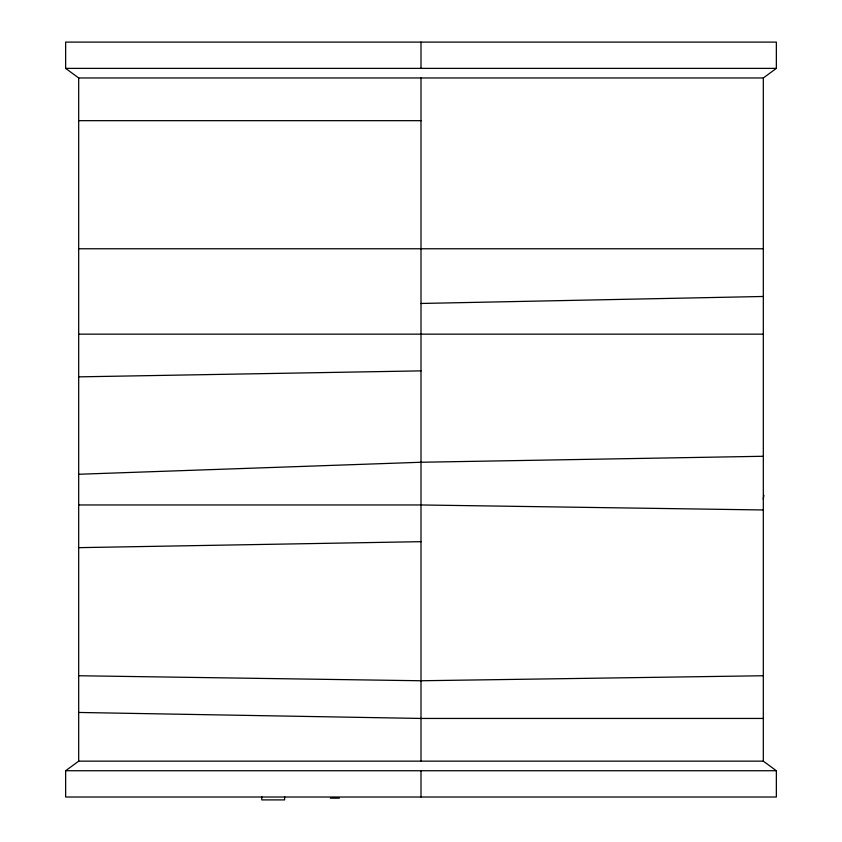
<?xml version="1.0" encoding="UTF-8"?>
<svg xmlns="http://www.w3.org/2000/svg" width="842" height="842" viewBox="0 0 842 842"><rect width="100%" height="100%" fill="white"/><g stroke="black" fill="none" stroke-linecap="round" stroke-linejoin="round"><path stroke-width="1.26" d="M763.231 499.169L763.894 495.307M763.315 77.969L776.356 68.381L776.356 42.1L65.644 42.1L65.644 68.381L78.685 77.969L763.315 77.969L763.315 761.147L776.356 770.735L776.356 797.016L65.644 797.016L65.644 770.735L78.685 761.147L763.315 761.147M78.685 474.257L421 462.258L763.315 456.269M421 303.467L763.315 296.479M78.685 376.858L421 370.869M78.685 547.658L421 541.669M763.315 675.747L421 680.757L78.685 675.747M65.644 68.381L776.356 68.381M78.685 120.669L421 120.669M78.685 248.769L763.315 248.769M78.685 334.158L763.315 334.158M78.685 504.958L421 504.958L763.315 509.968M763.315 718.447L421 718.447L78.685 712.458M65.644 770.735L776.356 770.735M330.338 798.163L339.305 798.163M421 42.1L421 68.381M421 77.969L421 761.147M421 770.735L421 797.016M284.617 796.637L284.617 799.9L261.746 799.9L261.746 796.637M78.685 77.969L78.685 761.147"/></g></svg>
